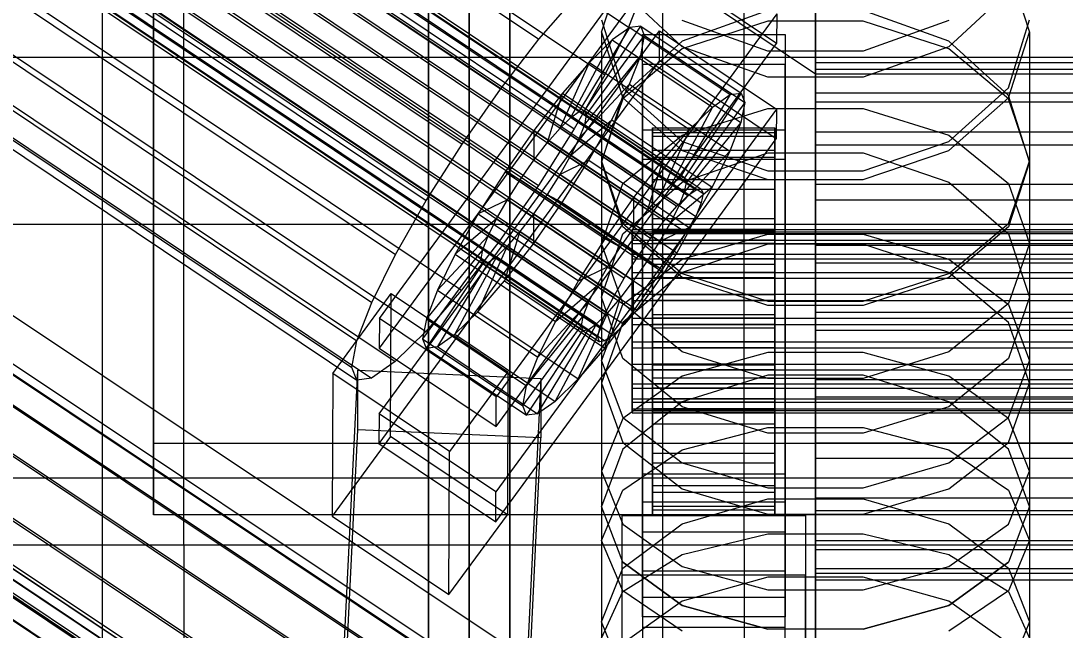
# Model space of a CAD drawing. Header units: millimetres. Extents: x -1970 to 34302, y -80068 to 6837.
# Drawn here: x -208 to -105.5, y -34598.3 to -34538.5 of the extents above; entities that cross this region are included whole.
import ezdxf

# ---------------------------------------------------------------- set-up
doc = ezdxf.new("R2010")
doc.units = ezdxf.units.MM
for name, color, linetype, lineweight in [('COTAS_O', 1, 'Continuous', 0), ('frontal_briquetadora', 7, 'Continuous', 0), ('frontal_C01', 7, 'Continuous', 0), ('frontal_C02', 7, 'Continuous', 0), ('frontal_C07', 7, 'Continuous', 0), ('frontal_mezcladora', 7, 'Continuous', 0)]:
    doc.layers.add(name, color=color, linetype=linetype, lineweight=lineweight)
doc.dimstyles.new('R19_100', dxfattribs={"dimtxt": 250, "dimasz": 150, "dimexe": 150, "dimexo": 80, "dimgap": 100, "dimtad": 1, "dimtih": 1, "dimtoh": 1, "dimdsep": 46, "dimcen": 0.09, "dimadec": 0, "dimazin": 0, "dimtfac": 1, "dimtdec": 4, "dimtofl": 0, "dimtmove": 0, "dimatfit": 3, "dimfxl": 1, "dimtolj": 1, "dimtzin": 0, "dimarcsym": 0})

# ---------------------------------------------------------------- blocks, each defined once
blk = doc.blocks.new('*D38')
at = {"layer": 'COTAS_O', "color": 0, "lineweight": -2, "transparency": 16777216}
for p, q in [((-570, -33700), (200, -33700)), ((50, -34750), (50, -33850)), ((-570, -34900), (200, -34900))]:
    blk.add_line(p, q, dxfattribs=at)
at = {"layer": 'COTAS_O', "color": 0, "transparency": 16777216}
for points in [[(25, -33850), (75, -33850), (50, -33700)], [(25, -34750), (75, -34750), (50, -34900)]]:
    blk.add_solid(points, dxfattribs=at)
at = {"layer": 'Defpoints', "color": 0, "transparency": 16777216}
for p in [(-650, -33700), (50, -33700), (-650, -34900)]:
    blk.add_point(p, dxfattribs=at)
blk = doc.blocks.new('*D39')
at = {"layer": 'COTAS_O', "color": 0, "lineweight": -2, "transparency": 16777216}
for p, q in [((-650, -34820), (-650, -34050)), ((650, -34820), (650, -34050)), ((-500, -34200), (500, -34200))]:
    blk.add_line(p, q, dxfattribs=at)
at = {"layer": 'COTAS_O', "color": 0, "transparency": 16777216}
for points in [[(-500, -34175), (-500, -34225), (-650, -34200)], [(500, -34175), (500, -34225), (650, -34200)]]:
    blk.add_solid(points, dxfattribs=at)
at = {"layer": 'Defpoints', "color": 0, "transparency": 16777216}
for p in [(650, -34200), (-650, -34900), (650, -34900)]:
    blk.add_point(p, dxfattribs=at)

msp = doc.modelspace()

# ---------------------------------------------------------------- linework, layer by layer
at = {"layer": 'frontal_briquetadora'}
for p, q in [((-164, -34454.149), (-164, -34698)), ((-160, -34698), (-160, -34454.149)), ((-160, -34478.149), (-160, -34722)), ((-160, -34727.142), (-160, -34483.291)), ((-160, -34483.291), (-160, -34715.652)), ((-160, -34722.08), (-160, -34489.719)), ((-160, -34489.719), (-160, -34716.717)), ((-168, -34713.16), (-168, -34492.29)), ((-164, -34719.288), (-164, -34492.29)), ((-160, -34719.288), (-160, -34492.29)), ((-160, -34492.29), (-160, -34713.16)), ((-168, -34497.432), (-168, -34718.302)), ((-160, -34718.302), (-160, -34497.432)), ((-195, -34580), (-195, -34530)), ((-160, -34530.029), (-160, -34544.797)), ((-160, -34530.501), (-160, -34545.247)), ((-160, -34545.697), (-160, -34530.972)), ((-151, -34539.635), (-148.92, -34533.192)), ((-111.08, -34533.192), (-109, -34539.635)), ((-143.094, -34541.066), (-148.92, -34535.648)), ((-111.08, -34535.649), (-116.906, -34541.066)), ((-195, -34537), (-195, -34587)), ((-160, -34540.768), (-160, -34536.502)), ((-160, -34538.192), (-160, -34540.768)), ((-134.674, -34537.508), (-143.094, -34540.51)), ((-116.906, -34540.51), (-125.326, -34537.508)), ((-151, -34538.419), (-148.92, -34545.1)), ((-134.673, -34541.501), (-143.093, -34538.496)), ((-134.673, -34538.552), (-143.093, -34541.275)), ((-125.327, -34538.552), (-134.673, -34538.552)), ((-116.907, -34538.496), (-125.327, -34541.501)), ((-116.907, -34541.275), (-125.327, -34538.552)), ((-111.08, -34545.1), (-109, -34538.419)), ((-151, -34539.635), (-151, -34552.363)), ((-151, -34539.635), (-148.92, -34546.078)), ((-111.08, -34546.078), (-109, -34539.635)), ((-109, -34539.635), (-109, -34552.363)), ((-143.094, -34540.51), (-148.92, -34545.844)), ((-143.093, -34541.275), (-148.92, -34546.182)), ((-134.674, -34544.034), (-143.094, -34541.066)), ((-116.906, -34541.066), (-125.326, -34544.034)), ((-111.08, -34546.182), (-116.907, -34541.275)), ((-111.08, -34545.844), (-116.906, -34540.51)), ((-125.327, -34541.501), (-134.673, -34541.501)), ((-125.326, -34544.034), (-134.674, -34544.034)), ((-160, -34544.797), (-160, -34558.872)), ((-160, -34545.247), (-160, -34559.3)), ((-148.92, -34545.1), (-143.094, -34550.353)), ((-116.906, -34550.353), (-111.08, -34545.1)), ((-160, -34559.728), (-160, -34545.697)), ((-148.92, -34545.844), (-151, -34552.363)), ((-148.92, -34546.182), (-151, -34552.301)), ((-148.92, -34546.078), (-143.093, -34551.244)), ((-116.907, -34551.244), (-111.08, -34546.078)), ((-109, -34552.363), (-111.08, -34545.844)), ((-109, -34552.301), (-111.08, -34546.182)), ((-143.093, -34549.754), (-134.673, -34547.13)), ((-134.673, -34547.13), (-125.327, -34547.13)), ((-125.327, -34547.13), (-116.907, -34549.754)), ((-148.92, -34554.481), (-143.093, -34549.754)), ((-143.094, -34550.353), (-134.674, -34553.23)), ((-125.326, -34553.23), (-116.906, -34550.353)), ((-116.907, -34549.754), (-111.08, -34554.481)), ((-143.094, -34554.358), (-134.674, -34551.493)), ((-143.093, -34551.244), (-134.673, -34554.112)), ((-134.674, -34551.493), (-125.326, -34551.493)), ((-125.327, -34554.112), (-116.907, -34551.244)), ((-125.326, -34551.493), (-116.906, -34554.358)), ((-151, -34552.301), (-151, -34565.638)), ((-151, -34552.301), (-148.92, -34558.42)), ((-148.92, -34558.731), (-151, -34552.363)), ((-111.08, -34558.42), (-109, -34552.301)), ((-109, -34552.363), (-111.08, -34558.731)), ((-109, -34552.301), (-109, -34565.638)), ((-134.674, -34553.23), (-125.326, -34553.23)), ((-151, -34560.376), (-148.92, -34554.481)), ((-148.92, -34559.44), (-143.094, -34554.358)), ((-134.673, -34554.112), (-125.327, -34554.112)), ((-116.906, -34554.358), (-111.08, -34559.44)), ((-111.08, -34554.481), (-109, -34560.376)), ((-160, -34558.872), (-160, -34572.218)), ((-148.92, -34558.42), (-143.093, -34563.327)), ((-143.094, -34563.729), (-148.92, -34558.731)), ((-116.907, -34563.327), (-111.08, -34558.42)), ((-111.08, -34558.731), (-116.906, -34563.729)), ((-160, -34559.3), (-160, -34572.623)), ((-160, -34573.027), (-160, -34559.728)), ((-151, -34565.638), (-148.92, -34559.44)), ((-143.093, -34561.918), (-134.673, -34559.449)), ((-134.673, -34559.449), (-125.327, -34559.449)), ((-125.327, -34559.449), (-116.907, -34561.918)), ((-111.08, -34559.44), (-109, -34565.638)), ((-151, -34560.376), (-151, -34574.101)), ((-148.92, -34566.271), (-151, -34560.376)), ((-134.674, -34560.448), (-143.094, -34563.217)), ((-125.326, -34560.448), (-134.674, -34560.448)), ((-116.906, -34563.217), (-125.326, -34560.448)), ((-109, -34560.376), (-111.08, -34566.271)), ((-109, -34560.376), (-109, -34574.101)), ((-148.92, -34566.366), (-143.093, -34561.918)), ((-116.907, -34561.918), (-111.08, -34566.366)), ((-143.094, -34563.217), (-148.92, -34568.125)), ((-134.674, -34566.461), (-143.094, -34563.729)), ((-143.093, -34563.327), (-134.673, -34566.05)), ((-125.327, -34566.05), (-116.907, -34563.327)), ((-116.906, -34563.729), (-125.326, -34566.461)), ((-111.08, -34568.125), (-116.906, -34563.217)), ((-148.92, -34571.679), (-151, -34565.638)), ((-109, -34565.638), (-111.08, -34571.679)), ((-151, -34571.912), (-148.92, -34566.366)), ((-143.093, -34570.998), (-148.92, -34566.271)), ((-125.326, -34566.461), (-134.674, -34566.461)), ((-134.673, -34566.05), (-125.327, -34566.05)), ((-111.08, -34566.271), (-116.907, -34570.998)), ((-111.08, -34566.366), (-109, -34571.912)), ((-148.92, -34568.125), (-151, -34574.101)), ((-109, -34574.101), (-111.08, -34568.125)), ((-134.673, -34573.621), (-143.093, -34570.998)), ((-134.673, -34571.082), (-143.093, -34573.39)), ((-125.327, -34571.082), (-134.673, -34571.082)), ((-116.907, -34570.998), (-125.327, -34573.621)), ((-116.907, -34573.39), (-125.327, -34571.082)), ((-151, -34571.912), (-151, -34586.193)), ((-151, -34571.912), (-148.92, -34577.459)), ((-143.094, -34576.409), (-148.92, -34571.679)), ((-111.08, -34571.679), (-116.906, -34576.409)), ((-111.08, -34577.459), (-109, -34571.912)), ((-109, -34571.912), (-109, -34586.193)), ((-160, -34572.218), (-160, -34584.801)), ((-160, -34572.623), (-160, -34585.182)), ((-160, -34585.562), (-160, -34573.027)), ((-151, -34574.101), (-148.92, -34579.916)), ((-143.093, -34573.39), (-148.92, -34577.548)), ((-134.674, -34573.305), (-143.094, -34575.925)), ((-125.326, -34573.305), (-134.674, -34573.305)), ((-125.327, -34573.621), (-134.673, -34573.621)), ((-116.906, -34575.925), (-125.326, -34573.305)), ((-111.08, -34577.548), (-116.907, -34573.39)), ((-111.08, -34579.916), (-109, -34574.101)), ((-143.094, -34575.925), (-148.92, -34580.562)), ((-111.08, -34580.562), (-116.906, -34575.925)), ((-134.674, -34578.991), (-143.094, -34576.409)), ((-116.906, -34576.409), (-125.326, -34578.991)), ((-148.92, -34577.548), (-151, -34582.734)), ((-148.92, -34577.459), (-143.093, -34581.907)), ((-116.907, -34581.907), (-111.08, -34577.459)), ((-109, -34582.734), (-111.08, -34577.548)), ((-143.093, -34580.641), (-134.673, -34578.443)), ((-125.326, -34578.991), (-134.674, -34578.991)), ((-134.673, -34578.443), (-125.327, -34578.443)), ((-125.327, -34578.443), (-116.907, -34580.641)), ((-195, -34587), (-195, -34580)), ((195, -34580), (-195, -34580)), ((-148.92, -34579.916), (-143.094, -34584.461)), ((-116.906, -34584.461), (-111.08, -34579.916)), ((-148.92, -34580.562), (-151, -34586.193)), ((-148.92, -34584.6), (-143.093, -34580.641)), ((-116.907, -34580.641), (-111.08, -34584.6)), ((-109, -34586.193), (-111.08, -34580.562)), ((-143.093, -34581.907), (-134.673, -34584.376)), ((-125.327, -34584.376), (-116.907, -34581.907)), ((-151, -34582.734), (-151, -34597.535)), ((-151, -34582.734), (-148.92, -34587.919)), ((-111.08, -34587.919), (-109, -34582.734)), ((-109, -34582.734), (-109, -34597.535)), ((-143.094, -34584.461), (-134.674, -34586.939)), ((-134.673, -34584.376), (-125.327, -34584.376)), ((-125.326, -34586.939), (-116.906, -34584.461)), ((-160, -34584.801), (-160, -34596.589)), ((-160, -34585.182), (-160, -34596.944)), ((-151, -34589.538), (-148.92, -34584.6)), ((-143.094, -34587.908), (-134.674, -34585.444)), ((-134.674, -34585.444), (-125.326, -34585.444)), ((-125.326, -34585.444), (-116.906, -34587.908)), ((-111.08, -34584.6), (-109, -34589.538)), ((-160, -34597.299), (-160, -34585.562)), ((-148.92, -34591.656), (-151, -34586.193)), ((-109, -34586.193), (-111.08, -34591.656)), ((195, -34587), (-195, -34587)), ((-134.674, -34586.939), (-125.326, -34586.939)), ((-148.92, -34592.262), (-143.094, -34587.908)), ((-148.92, -34587.919), (-143.093, -34592.078)), ((-116.907, -34592.078), (-111.08, -34587.919)), ((-116.906, -34587.908), (-111.08, -34592.262)), ((-151, -34589.538), (-151, -34604.666)), ((-148.92, -34594.475), (-151, -34589.538)), ((-143.093, -34590.901), (-134.673, -34588.873)), ((-134.673, -34588.873), (-125.327, -34588.873)), ((-125.327, -34588.873), (-116.907, -34590.901)), ((-109, -34589.538), (-111.08, -34594.475)), ((-109, -34589.538), (-109, -34604.666)), ((-148.92, -34594.554), (-143.093, -34590.901)), ((-143.094, -34595.915), (-148.92, -34591.656)), ((-148.92, -34591.656), (-143.094, -34595.915)), ((-116.907, -34590.901), (-111.08, -34594.554)), ((-111.08, -34591.656), (-116.906, -34595.915)), ((-116.906, -34595.915), (-111.08, -34591.656)), ((-151, -34597.535), (-148.92, -34592.262)), ((-143.093, -34592.078), (-134.673, -34594.385)), ((-125.327, -34594.385), (-116.907, -34592.078)), ((-111.08, -34592.262), (-109, -34597.535)), ((-134.674, -34593.122), (-143.094, -34595.48)), ((-125.326, -34593.122), (-134.674, -34593.122)), ((-116.906, -34595.48), (-125.326, -34593.122)), ((-151, -34599.11), (-148.92, -34594.554)), ((-143.093, -34598.435), (-148.92, -34594.475)), ((-134.673, -34594.385), (-125.327, -34594.385)), ((-111.08, -34594.475), (-116.907, -34598.435)), ((-111.08, -34594.554), (-109, -34599.11)), ((-143.094, -34595.48), (-148.92, -34599.639)), ((-111.08, -34599.639), (-116.906, -34595.48)), ((-160, -34596.589), (-160, -34607.552)), ((-134.674, -34598.232), (-143.094, -34595.915)), ((-143.094, -34595.915), (-134.674, -34598.232)), ((-116.906, -34595.915), (-125.326, -34598.232)), ((-125.326, -34598.232), (-116.906, -34595.915)), ((-160, -34596.944), (-160, -34607.881)), ((-160, -34608.209), (-160, -34597.299)), ((-148.92, -34602.634), (-151, -34597.535)), ((-109, -34597.535), (-111.08, -34602.634)), ((-125.326, -34598.232), (-134.674, -34598.232))]:
    msp.add_line(p, q, dxfattribs=at)
at = {"layer": 'frontal_C01'}
for p, q in [((-130, -34620.053), (-130, -34323.357)), ((-130, -34329.075), (-130, -34625.771)), ((-332.629, -34490.645), (-148.32, -34613.643)), ((-331.181, -34490.53), (-146.872, -34613.528)), ((-334.938, -34492.193), (-150.629, -34615.191)), ((-330.692, -34491.856), (-146.383, -34614.854)), ((-356.348, -34494.929), (-142.549, -34637.607)), ((-355.53, -34494.38), (-141.731, -34637.058)), ((-355.017, -34494.34), (-141.218, -34637.018)), ((-354.844, -34494.81), (-141.045, -34637.487)), ((-337.95, -34495.068), (-153.641, -34618.066)), ((-331.197, -34494.532), (-146.887, -34617.53)), ((-357.415, -34495.948), (-143.617, -34638.625)), ((-355.022, -34495.758), (-141.224, -34638.436)), ((-358.659, -34497.367), (-144.861, -34640.045)), ((-355.541, -34497.12), (-141.742, -34639.798)), ((-332.659, -34498.376), (-148.35, -34621.374)), ((-356.363, -34498.803), (-142.565, -34641.481)), ((-341.461, -34499.074), (-157.152, -34622.072)), ((-334.981, -34503.126), (-150.672, -34626.124)), ((-160.922, -34626.937), (-345.231, -34503.939)), ((-338.003, -34508.459), (-153.694, -34631.457)), ((-130, -34620.053), (-228.298, -34554.454)), ((-228.298, -34560.172), (-130, -34625.771))]:
    msp.add_line(p, q, dxfattribs=at)
at = {"layer": 'frontal_C02'}
for p, q in [((-130, -34258.894), (-130, -34543.716)), ((-355.53, -34411.865), (-141.731, -34555.107)), ((-355.017, -34411.796), (-141.218, -34555.037)), ((-354.844, -34412.236), (-141.045, -34555.478)), ((-356.348, -34412.441), (-142.549, -34555.682)), ((-355.022, -34413.157), (-141.224, -34556.399)), ((-357.415, -34413.483), (-143.617, -34556.724)), ((-358.659, -34414.92), (-144.861, -34558.161)), ((-355.541, -34414.496), (-141.742, -34557.737)), ((-356.363, -34416.161), (-142.565, -34559.402)), ((-332.659, -34415.648), (-148.35, -34539.132)), ((-146.196, -34559.896), (-359.995, -34416.655)), ((-341.461, -34416.844), (-157.152, -34540.328)), ((-357.434, -34418.039), (-143.635, -34561.28)), ((-361.332, -34418.568), (-147.533, -34561.81)), ((-358.68, -34420.001), (-144.881, -34563.243)), ((-334.981, -34420.346), (-150.672, -34543.83)), ((-362.578, -34420.531), (-148.779, -34563.773)), ((-363.648, -34422.409), (-149.85, -34565.651)), ((-360.017, -34421.915), (-146.218, -34565.157)), ((-160.922, -34545.224), (-345.231, -34421.74)), ((-364.471, -34424.074), (-150.672, -34567.315)), ((-361.352, -34423.65), (-147.554, -34566.891)), ((-364.989, -34425.413), (-151.191, -34568.654)), ((-362.596, -34425.087), (-148.798, -34568.329)), ((-365.168, -34426.334), (-151.369, -34569.575)), ((-363.664, -34426.129), (-149.865, -34569.37)), ((-338.003, -34425.646), (-153.694, -34549.13)), ((-364.995, -34426.774), (-151.196, -34570.016)), ((-364.482, -34426.704), (-150.683, -34569.946)), ((-349.002, -34427.142), (-164.693, -34550.626)), ((-341.52, -34431.186), (-157.211, -34554.67)), ((-352.519, -34432.681), (-168.21, -34556.165)), ((-345.291, -34436.587), (-160.982, -34560.071)), ((-355.541, -34437.981), (-171.232, -34561.465)), ((-349.061, -34441.483), (-164.752, -34564.967)), ((-357.863, -34442.68), (-173.554, -34566.164)), ((-352.572, -34445.539), (-168.263, -34569.023)), ((-359.326, -34446.457), (-175.016, -34569.941)), ((-359.83, -34449.057), (-175.521, -34572.541)), ((-355.584, -34448.479), (-171.275, -34571.963)), ((-357.893, -34450.103), (-173.584, -34573.587)), ((-359.341, -34450.3), (-175.032, -34573.784)), ((-228.298, -34477.858), (-130, -34543.716)), ((-172.809, -34567.736), (-145.277, -34530.143)), ((-145.289, -34533.066), (-172.821, -34570.659)), ((-133.821, -34540.749), (-145.289, -34533.066)), ((-157.152, -34540.328), (-153.641, -34536.272)), ((-146.887, -34535.354), (-148.35, -34539.132)), ((-133.809, -34537.827), (-161.341, -34575.42)), ((-133.809, -34537.827), (-133.821, -34540.749)), ((-130, -34822.796), (-130, -34537.975)), ((-153.199, -34547.423), (-148.226, -34539.179)), ((-152.686, -34547.354), (-147.143, -34539.032)), ((-148.35, -34539.132), (-150.672, -34543.83)), ((-148.226, -34539.179), (-149.953, -34540.394)), ((-147.143, -34539.032), (-148.226, -34539.179)), ((-148.226, -34539.179), (-138.396, -34545.765)), ((-147.143, -34539.032), (-137.313, -34545.618)), ((-146.777, -34539.962), (-147.143, -34539.032)), ((-172.847, -34577.089), (-145.315, -34539.496)), ((-160.922, -34545.224), (-157.152, -34540.328)), ((-154.017, -34547.999), (-149.953, -34540.394)), ((-152.513, -34547.794), (-146.777, -34539.962)), ((-149.953, -34540.394), (-152.207, -34542.594)), ((-149.953, -34540.394), (-140.123, -34546.98)), ((-147.155, -34541.907), (-146.777, -34539.962)), ((-147, -34542.796), (-147, -34539.873)), ((-147, -34539.873), (-133, -34539.873)), ((-147, -34585.777), (-147, -34539.873)), ((-146.777, -34539.962), (-136.948, -34546.548)), ((-145.327, -34542.418), (-145.315, -34539.496)), ((-145.315, -34539.496), (-133.847, -34547.179)), ((-133, -34539.873), (-133, -34542.796)), ((-133, -34539.873), (-133, -34585.777)), ((-161.353, -34578.342), (-133.821, -34540.749)), ((-145.327, -34542.418), (-172.859, -34580.011)), ((-152.692, -34548.715), (-147.155, -34541.907)), ((-148.249, -34544.732), (-147.155, -34541.907)), ((-147.155, -34541.907), (-137.325, -34548.492)), ((-133.859, -34550.102), (-145.327, -34542.418)), ((-155.085, -34549.041), (-152.207, -34542.594)), ((-152.207, -34542.594), (-154.833, -34545.628)), ((-152.207, -34542.594), (-142.377, -34549.179)), ((-133, -34542.796), (-147, -34542.796)), ((-147, -34542.796), (-147, -34588.7)), ((-133, -34588.7), (-133, -34542.796)), ((-130, -34543.716), (-130, -34542.622)), ((-130, -34542.622), (-130, -34543.258)), ((-130, -34542.622), (130, -34542.622)), ((-130, -34543.258), (-130, -34545.581)), ((-130, -34543.258), (130, -34543.258)), ((-150.672, -34543.83), (-153.694, -34549.13)), ((-130, -34543.716), (-130, -34828.537)), ((-130, -34543.716), (0, -34543.716)), ((-130, -34546.465), (-130, -34543.716)), ((-130, -34543.716), (130, -34543.716)), ((-164.693, -34550.626), (-160.922, -34545.224)), ((-153.21, -34550.054), (-148.249, -34544.732)), ((-149.985, -34548.247), (-148.249, -34544.732)), ((-148.249, -34544.732), (-138.419, -34551.318)), ((-154.833, -34545.628), (-157.653, -34549.29)), ((-156.329, -34550.478), (-154.833, -34545.628)), ((-154.833, -34545.628), (-145.003, -34552.214)), ((-138.396, -34545.765), (-143.369, -34554.009)), ((-137.313, -34545.618), (-142.856, -34553.939)), ((-136.948, -34546.548), (-142.683, -34554.38)), ((-140.123, -34546.98), (-138.396, -34545.765)), ((-138.396, -34545.765), (-137.313, -34545.618)), ((-136.948, -34546.548), (-137.325, -34548.492)), ((-137.313, -34545.618), (-136.948, -34546.548)), ((-130, -34545.581), (-130, -34549.432)), ((-130, -34545.581), (130, -34545.581)), ((-130, -34550.682), (-130, -34546.465)), ((-130, -34546.465), (130, -34546.465)), ((-133.847, -34547.179), (-161.379, -34584.772)), ((-154.017, -34547.999), (-153.199, -34547.423)), ((-153.199, -34547.423), (-152.686, -34547.354)), ((-143.369, -34554.009), (-153.199, -34547.423)), ((-142.856, -34553.939), (-152.686, -34547.354)), ((-152.686, -34547.354), (-152.513, -34547.794)), ((-140.123, -34546.98), (-144.188, -34554.585)), ((-142.377, -34549.179), (-140.123, -34546.98)), ((-133.847, -34547.179), (-133.859, -34550.102)), ((-155.085, -34549.041), (-154.017, -34547.999)), ((-154.033, -34551.719), (-149.985, -34548.247)), ((-144.188, -34554.585), (-154.017, -34547.999)), ((-152.513, -34547.794), (-152.692, -34548.715)), ((-142.683, -34554.38), (-152.513, -34547.794)), ((-152.246, -34552.212), (-149.985, -34548.247)), ((-149.985, -34548.247), (-140.156, -34554.833)), ((-137.325, -34548.492), (-142.862, -34555.301)), ((-137.325, -34548.492), (-138.419, -34551.318)), ((-157.653, -34549.29), (-160.474, -34553.33)), ((-157.653, -34549.29), (-157.665, -34552.213)), ((-147.823, -34555.876), (-157.653, -34549.29)), ((-153.694, -34549.13), (-157.211, -34554.67)), ((-156.329, -34550.478), (-155.085, -34549.041)), ((-145.255, -34555.626), (-155.085, -34549.041)), ((-152.692, -34548.715), (-153.21, -34550.054)), ((-142.862, -34555.301), (-152.692, -34548.715)), ((-147, -34552.148), (-147, -34549.226)), ((-147, -34549.226), (-133, -34549.226)), ((-147, -34595.13), (-147, -34549.226)), ((-146, -34559.012), (-146, -34549.018)), ((-146, -34549.018), (-146, -34549.494)), ((-146, -34549.018), (-134, -34549.018)), ((-146, -34549.836), (-146, -34549.018)), ((-146, -34559.238), (-146, -34549.494)), ((-146, -34549.494), (-146, -34551.232)), ((-146, -34549.494), (-134, -34549.494)), ((-142.377, -34549.179), (-145.255, -34555.626)), ((-145.003, -34552.214), (-142.377, -34549.179)), ((-134, -34549.494), (-134, -34549.018)), ((-134, -34549.018), (-134, -34559.012)), ((-134, -34549.018), (-134, -34549.836)), ((-134, -34551.232), (-134, -34549.494)), ((-134, -34549.494), (-134, -34559.238)), ((-133, -34549.226), (-133, -34552.148)), ((-133, -34549.226), (-133, -34595.13)), ((-130, -34549.432), (-130, -34554.549)), ((-130, -34549.432), (130, -34549.432)), ((-168.21, -34556.165), (-164.693, -34550.626)), ((-161.391, -34587.695), (-133.859, -34550.102)), ((-157.665, -34552.213), (-156.329, -34550.478)), ((-146.499, -34557.064), (-156.329, -34550.478)), ((-153.21, -34550.054), (-154.033, -34551.719)), ((-143.38, -34556.64), (-153.21, -34550.054)), ((-146, -34559.4), (-146, -34549.836)), ((-146, -34549.836), (-134, -34549.836)), ((-146, -34551.893), (-146, -34549.836)), ((-134, -34549.836), (-134, -34559.4)), ((-134, -34549.836), (-134, -34551.893)), ((-146, -34560.061), (-146, -34551.232)), ((-146, -34551.232), (-146, -34554.112)), ((-146, -34551.232), (-134, -34551.232)), ((-138.419, -34551.318), (-143.38, -34556.64)), ((-138.419, -34551.318), (-140.156, -34554.833)), ((-134, -34554.112), (-134, -34551.232)), ((-134, -34551.232), (-134, -34560.061)), ((-130, -34556.08), (-130, -34550.682)), ((-130, -34550.682), (130, -34550.682)), ((-159.001, -34554.126), (-157.665, -34552.213)), ((-157.665, -34552.213), (-147.835, -34558.798)), ((-154.033, -34551.719), (-155.103, -34553.597)), ((-155.103, -34553.597), (-152.246, -34552.212)), ((-154.877, -34556.355), (-152.246, -34552.212)), ((-144.203, -34558.305), (-154.033, -34551.719)), ((-152.246, -34552.212), (-142.416, -34558.798)), ((-147.823, -34555.876), (-145.003, -34552.214)), ((-133, -34552.148), (-147, -34552.148)), ((-147, -34552.148), (-147, -34598.053)), ((-145.003, -34552.214), (-146.499, -34557.064)), ((-146, -34560.374), (-146, -34551.893)), ((-146, -34551.893), (-134, -34551.893)), ((-146, -34555.047), (-146, -34551.893)), ((-134, -34551.893), (-134, -34560.374)), ((-134, -34551.893), (-134, -34555.047)), ((-133, -34598.053), (-133, -34552.148)), ((-160.474, -34553.33), (-163.105, -34557.474)), ((-159.001, -34554.126), (-160.474, -34553.33)), ((-160.474, -34553.33), (-150.644, -34559.916)), ((-155.103, -34553.597), (-156.35, -34555.559)), ((-145.274, -34560.182), (-155.103, -34553.597)), ((-157.211, -34554.67), (-160.982, -34560.071)), ((-160.247, -34556.089), (-159.001, -34554.126)), ((-149.171, -34560.712), (-159.001, -34554.126)), ((-146, -34561.425), (-146, -34554.112)), ((-146, -34554.112), (-146, -34557.94)), ((-146, -34554.112), (-134, -34554.112)), ((-144.188, -34554.585), (-145.255, -34555.626)), ((-143.369, -34554.009), (-144.188, -34554.585)), ((-142.856, -34553.939), (-143.369, -34554.009)), ((-142.862, -34555.301), (-142.683, -34554.38)), ((-142.683, -34554.38), (-142.856, -34553.939)), ((-134, -34557.94), (-134, -34554.112)), ((-134, -34554.112), (-134, -34561.425)), ((-130, -34554.549), (-130, -34560.583)), ((-130, -34554.549), (130, -34554.549)), ((-156.35, -34555.559), (-157.686, -34557.473)), ((-156.35, -34555.559), (-154.877, -34556.355)), ((-146.52, -34562.145), (-156.35, -34555.559)), ((-145.255, -34555.626), (-146.499, -34557.064)), ((-146, -34561.868), (-146, -34555.047)), ((-146, -34555.047), (-134, -34555.047)), ((-146, -34559.085), (-146, -34555.047)), ((-140.156, -34554.833), (-144.203, -34558.305)), ((-143.617, -34556.724), (-142.549, -34555.682)), ((-143.38, -34556.64), (-142.862, -34555.301)), ((-142.549, -34555.682), (-141.731, -34555.107)), ((-140.156, -34554.833), (-142.416, -34558.798)), ((-141.731, -34555.107), (-141.218, -34555.037)), ((-141.045, -34555.478), (-141.224, -34556.399)), ((-141.218, -34555.037), (-141.045, -34555.478)), ((-134, -34555.047), (-134, -34561.868)), ((-134, -34555.047), (-134, -34559.085)), ((-171.232, -34561.465), (-168.21, -34556.165)), ((-160.247, -34556.089), (-163.105, -34557.474)), ((-161.318, -34557.967), (-160.247, -34556.089)), ((-150.417, -34562.675), (-160.247, -34556.089)), ((-157.698, -34560.396), (-154.877, -34556.355)), ((-154.877, -34556.355), (-145.047, -34562.941)), ((-150.644, -34559.916), (-147.823, -34555.876)), ((-147.835, -34558.798), (-147.823, -34555.876)), ((-144.861, -34558.161), (-143.617, -34556.724)), ((-144.203, -34558.305), (-143.38, -34556.64)), ((-141.224, -34556.399), (-141.742, -34557.737)), ((-130, -34562.29), (-130, -34556.08)), ((-130, -34556.08), (130, -34556.08)), ((-163.105, -34557.474), (-165.365, -34561.438)), ((-163.105, -34557.474), (-153.275, -34564.06)), ((-157.686, -34557.473), (-159.022, -34559.208)), ((-157.686, -34557.473), (-157.698, -34560.396)), ((-147.856, -34564.059), (-157.686, -34557.473)), ((-146.499, -34557.064), (-147.835, -34558.798)), ((-141.742, -34557.737), (-142.565, -34559.402)), ((-161.318, -34557.967), (-165.365, -34561.438)), ((-162.14, -34559.632), (-161.318, -34557.967)), ((-151.488, -34564.553), (-161.318, -34557.967)), ((-147.835, -34558.798), (-149.171, -34560.712)), ((-146.196, -34559.896), (-144.861, -34558.161)), ((-146, -34563.238), (-146, -34557.94)), ((-146, -34557.94), (-146, -34562.454)), ((-146, -34557.94), (-134, -34557.94)), ((-145.274, -34560.182), (-144.203, -34558.305)), ((-142.416, -34558.798), (-145.274, -34560.182)), ((-142.416, -34558.798), (-145.047, -34562.941)), ((-134, -34562.454), (-134, -34557.94)), ((-134, -34557.94), (-134, -34563.238)), ((-162.14, -34559.632), (-167.102, -34564.953)), ((-162.659, -34560.971), (-162.14, -34559.632)), ((-152.311, -34566.218), (-162.14, -34559.632)), ((-159.022, -34559.208), (-160.518, -34564.058)), ((-159.022, -34559.208), (-160.266, -34560.645)), ((-149.192, -34565.794), (-159.022, -34559.208)), ((-148, -34559.4), (-148, -34559.012)), ((-148, -34559.012), (-148, -34559.238)), ((-148, -34559.012), (148, -34559.012)), ((-148, -34559.238), (-148, -34560.061)), ((-148, -34559.238), (148, -34559.238)), ((-148, -34560.374), (-148, -34559.4)), ((-148, -34559.4), (148, -34559.4)), ((-147.533, -34561.81), (-146.196, -34559.896)), ((-146, -34559.238), (-146, -34559.012)), ((-134, -34559.012), (-146, -34559.012)), ((-146, -34559.012), (-146, -34559.4)), ((-146, -34563.781), (-146, -34559.085)), ((-146, -34559.085), (-134, -34559.085)), ((-146, -34563.731), (-146, -34559.085)), ((-146, -34560.061), (-146, -34559.238)), ((-134, -34559.238), (-146, -34559.238)), ((-134, -34559.4), (-146, -34559.4)), ((-146, -34559.4), (-146, -34560.374)), ((-142.565, -34559.402), (-143.635, -34561.28)), ((-134, -34559.012), (-134, -34559.238)), ((-134, -34559.4), (-134, -34559.012)), ((-134, -34559.085), (-134, -34563.781)), ((-134, -34559.085), (-134, -34563.731)), ((-134, -34559.238), (-134, -34560.061)), ((-134, -34560.374), (-134, -34559.4)), ((-160.982, -34560.071), (-164.752, -34564.967)), ((-160.266, -34560.645), (-163.144, -34567.092)), ((-160.266, -34560.645), (-161.333, -34561.687)), ((-160.518, -34564.058), (-157.698, -34560.396)), ((-150.436, -34567.231), (-160.266, -34560.645)), ((-157.698, -34560.396), (-147.868, -34566.982)), ((-153.275, -34564.06), (-150.644, -34559.916)), ((-150.644, -34559.916), (-149.171, -34560.712)), ((-149.171, -34560.712), (-150.417, -34562.675)), ((-148, -34560.061), (-148, -34561.425)), ((-148, -34560.061), (148, -34560.061)), ((-148, -34561.868), (-148, -34560.374)), ((-148, -34560.374), (148, -34560.374)), ((-146.52, -34562.145), (-145.274, -34560.182)), ((-146, -34561.425), (-146, -34560.061)), ((-134, -34560.061), (-146, -34560.061)), ((-134, -34560.374), (-146, -34560.374)), ((-146, -34560.374), (-146, -34561.868)), ((-134, -34560.061), (-134, -34561.425)), ((-134, -34561.868), (-134, -34560.374)), ((-130, -34560.583), (-130, -34567.123)), ((130, -34560.583), (-130, -34560.583)), ((-173.554, -34566.164), (-171.232, -34561.465)), ((-162.837, -34561.892), (-168.573, -34569.723)), ((-162.659, -34560.971), (-168.196, -34567.779)), ((-165.365, -34561.438), (-167.102, -34564.953)), ((-161.333, -34561.687), (-165.397, -34569.292)), ((-165.365, -34561.438), (-155.535, -34568.024)), ((-162.837, -34561.892), (-162.659, -34560.971)), ((-162.664, -34562.332), (-162.837, -34561.892)), ((-153.008, -34568.477), (-162.837, -34561.892)), ((-152.829, -34567.556), (-162.659, -34560.971)), ((-161.333, -34561.687), (-162.151, -34562.262)), ((-151.503, -34568.273), (-161.333, -34561.687)), ((-148.779, -34563.773), (-147.533, -34561.81)), ((-148, -34561.425), (-148, -34563.238)), ((-148, -34561.425), (148, -34561.425)), ((-148, -34563.781), (-148, -34561.868)), ((-148, -34561.868), (148, -34561.868)), ((-146, -34563.238), (-146, -34561.425)), ((-134, -34561.425), (-146, -34561.425)), ((-134, -34561.868), (-146, -34561.868)), ((-146, -34561.868), (-146, -34563.781)), ((-143.635, -34561.28), (-144.881, -34563.243)), ((-134, -34561.425), (-134, -34563.238)), ((-134, -34563.781), (-134, -34561.868)), ((-162.664, -34562.332), (-168.208, -34570.654)), ((-162.151, -34562.262), (-167.125, -34570.506)), ((-162.151, -34562.262), (-162.664, -34562.332)), ((-152.835, -34568.918), (-162.664, -34562.332)), ((-152.321, -34568.848), (-162.151, -34562.262)), ((-153.275, -34564.06), (-150.417, -34562.675)), ((-150.417, -34562.675), (-151.488, -34564.553)), ((-145.047, -34562.941), (-147.868, -34566.982)), ((-147.856, -34564.059), (-146.52, -34562.145)), ((-145.047, -34562.941), (-146.52, -34562.145)), ((-146, -34562.454), (-146, -34565.376)), ((-134, -34562.454), (-146, -34562.454)), ((-146, -34562.454), (-146, -34567.346)), ((-134, -34565.376), (-134, -34562.454)), ((-134, -34567.346), (-134, -34562.454)), ((-130, -34568.89), (-130, -34562.29)), ((-130, -34562.29), (130, -34562.29)), ((-149.85, -34565.651), (-148.779, -34563.773)), ((-148, -34563.238), (-148, -34565.376)), ((-148, -34563.238), (148, -34563.238)), ((-148, -34565.981), (-148, -34563.781)), ((-148, -34563.781), (148, -34563.781)), ((-144.881, -34563.243), (-146.218, -34565.157)), ((-146, -34565.376), (-146, -34563.238)), ((-134, -34563.238), (-146, -34563.238)), ((-146, -34565.981), (-146, -34563.731)), ((-146, -34563.731), (-134, -34563.731)), ((-146, -34568.668), (-146, -34563.731)), ((-134, -34563.781), (-146, -34563.781)), ((-146, -34563.781), (-146, -34565.981)), ((-134, -34563.238), (-134, -34565.376)), ((-134, -34563.731), (-134, -34565.981)), ((-134, -34563.731), (-134, -34568.668)), ((-134, -34565.981), (-134, -34563.781)), ((-164.752, -34564.967), (-168.263, -34569.023)), ((-167.102, -34564.953), (-168.196, -34567.779)), ((-167.102, -34564.953), (-157.272, -34571.539)), ((-163.144, -34567.092), (-160.518, -34564.058)), ((-160.518, -34564.058), (-150.688, -34570.644)), ((-155.535, -34568.024), (-153.275, -34564.06)), ((-155.535, -34568.024), (-151.488, -34564.553)), ((-151.488, -34564.553), (-152.311, -34566.218)), ((-149.192, -34565.794), (-147.856, -34564.059)), ((-147.868, -34566.982), (-147.856, -34564.059)), ((-177.394, -34573.125), (-171.658, -34565.293)), ((-171.715, -34579.322), (-171.658, -34565.293)), ((-171.658, -34565.293), (-160.19, -34572.976)), ((-150.688, -34570.644), (-149.192, -34565.794)), ((-150.672, -34567.315), (-149.85, -34565.651)), ((-150.436, -34567.231), (-149.192, -34565.794)), ((-148, -34565.376), (-148, -34567.694)), ((148, -34565.376), (-148, -34565.376)), ((-148, -34568.32), (-148, -34565.981)), ((-148, -34565.981), (148, -34565.981)), ((-146.218, -34565.157), (-147.554, -34566.891)), ((-146, -34565.376), (-134, -34565.376)), ((-146, -34567.694), (-146, -34565.376)), ((-134, -34565.981), (-146, -34565.981)), ((-146, -34565.981), (-146, -34568.32)), ((-134, -34565.376), (-134, -34567.694)), ((-134, -34568.32), (-134, -34565.981)), ((-175.016, -34569.941), (-173.554, -34566.164)), ((-157.272, -34571.539), (-152.311, -34566.218)), ((-152.311, -34566.218), (-152.829, -34567.556)), ((-147.868, -34566.982), (-150.688, -34570.644)), ((-147.554, -34566.891), (-148.798, -34568.329)), ((-172.809, -34567.736), (-172.821, -34570.659)), ((-161.341, -34575.42), (-172.809, -34567.736)), ((-168.196, -34567.779), (-168.573, -34569.723)), ((-168.196, -34567.779), (-158.366, -34574.365)), ((-165.397, -34569.292), (-163.144, -34567.092)), ((-163.144, -34567.092), (-153.314, -34573.678)), ((-158.366, -34574.365), (-152.829, -34567.556)), ((-157.272, -34571.539), (-155.535, -34568.024)), ((-153.314, -34573.678), (-150.436, -34567.231)), ((-152.829, -34567.556), (-153.008, -34568.477)), ((-151.503, -34568.273), (-150.436, -34567.231)), ((-151.191, -34568.654), (-150.672, -34567.315)), ((-148, -34567.694), (-148, -34570.032)), ((-148, -34567.694), (148, -34567.694)), ((-146, -34567.694), (-146, -34567.346)), ((-146, -34567.346), (-146, -34572.283)), ((-146, -34567.346), (-134, -34567.346)), ((-146, -34570.032), (-146, -34567.694)), ((-134, -34567.694), (-146, -34567.694)), ((-134, -34572.283), (-134, -34567.346)), ((-134, -34567.346), (-134, -34567.694)), ((-134, -34567.694), (-134, -34570.032)), ((-130, -34567.123), (-130, -34573.723)), ((-130, -34567.123), (130, -34567.123)), ((-168.263, -34569.023), (-171.275, -34571.963)), ((-158.743, -34576.309), (-153.008, -34568.477)), ((-158.378, -34577.239), (-152.835, -34568.918)), ((-157.295, -34577.092), (-152.321, -34568.848)), ((-155.567, -34575.877), (-151.503, -34568.273)), ((-153.008, -34568.477), (-152.835, -34568.918)), ((-152.835, -34568.918), (-152.321, -34568.848)), ((-152.321, -34568.848), (-151.503, -34568.273)), ((-151.369, -34569.575), (-151.191, -34568.654)), ((-148.798, -34568.329), (-149.865, -34569.37)), ((-148, -34570.637), (-148, -34568.32)), ((-148, -34568.32), (148, -34568.32)), ((-146, -34568.32), (-146, -34568.668)), ((-134, -34568.32), (-146, -34568.32)), ((-146, -34568.32), (-146, -34570.637)), ((-146, -34568.668), (-134, -34568.668)), ((-146, -34573.56), (-146, -34568.668)), ((-134, -34568.668), (-134, -34568.32)), ((-134, -34570.637), (-134, -34568.32)), ((-134, -34568.668), (-134, -34573.56)), ((-130, -34575.43), (-130, -34568.89)), ((-130, -34568.89), (130, -34568.89)), ((-175.521, -34572.541), (-175.016, -34569.941)), ((-168.573, -34569.723), (-168.208, -34570.654)), ((-168.573, -34569.723), (-158.743, -34576.309)), ((-167.125, -34570.506), (-165.397, -34569.292)), ((-165.397, -34569.292), (-155.567, -34575.877)), ((-151.196, -34570.016), (-151.369, -34569.575)), ((-150.683, -34569.946), (-151.196, -34570.016)), ((-149.865, -34569.37), (-150.683, -34569.946)), ((-148, -34570.032), (-148, -34572.233)), ((-148, -34570.032), (148, -34570.032)), ((-146, -34572.233), (-146, -34570.032)), ((-146, -34570.032), (-146, -34572.283)), ((-134, -34570.032), (-146, -34570.032)), ((-134, -34572.283), (-134, -34570.032)), ((-134, -34570.032), (-134, -34572.233)), ((-172.821, -34570.659), (-161.353, -34578.342)), ((-168.208, -34570.654), (-167.125, -34570.506)), ((-168.208, -34570.654), (-158.378, -34577.239)), ((-167.125, -34570.506), (-157.295, -34577.092)), ((-150.688, -34570.644), (-153.314, -34573.678)), ((-148, -34572.775), (-148, -34570.637)), ((-148, -34570.637), (148, -34570.637)), ((-146, -34570.637), (-146, -34573.56)), ((-134, -34570.637), (-146, -34570.637)), ((-146, -34570.637), (-146, -34572.775)), ((-134, -34573.56), (-134, -34570.637)), ((-134, -34572.775), (-134, -34570.637)), ((-171.275, -34571.963), (-173.584, -34573.587)), ((-158.366, -34574.365), (-157.272, -34571.539)), ((-177.811, -34632.206), (-174.943, -34572.829)), ((-177.394, -34573.125), (-177.451, -34587.154)), ((-165.926, -34580.808), (-177.394, -34573.125)), ((-175.032, -34573.784), (-175.521, -34572.541)), ((-174.943, -34578.675), (-174.943, -34572.829)), ((-174.943, -34572.829), (-156.962, -34573.623)), ((-160.19, -34572.976), (-165.926, -34580.808)), ((-160.19, -34572.976), (-160.247, -34587.005)), ((-148, -34572.233), (-148, -34574.145)), ((-148, -34572.233), (148, -34572.233)), ((-148, -34574.588), (-148, -34572.775)), ((-148, -34572.775), (148, -34572.775)), ((-146, -34574.145), (-146, -34572.233)), ((-146, -34572.233), (-146, -34576.928)), ((-134, -34572.233), (-146, -34572.233)), ((-146, -34572.283), (-146, -34576.928)), ((-146, -34572.283), (-134, -34572.283)), ((-146, -34572.775), (-146, -34578.073)), ((-134, -34572.775), (-146, -34572.775)), ((-146, -34572.775), (-146, -34574.588)), ((-134, -34576.928), (-134, -34572.233)), ((-134, -34572.233), (-134, -34574.145)), ((-134, -34576.928), (-134, -34572.283)), ((-134, -34578.073), (-134, -34572.775)), ((-134, -34574.588), (-134, -34572.775)), ((-173.584, -34573.587), (-175.032, -34573.784)), ((-156.962, -34573.623), (-159.83, -34633)), ((-156.962, -34573.623), (-156.962, -34579.469)), ((-153.314, -34573.678), (-155.567, -34575.877)), ((-148, -34574.145), (-148, -34575.64)), ((-148, -34574.145), (148, -34574.145)), ((-146, -34573.56), (-134, -34573.56)), ((-146, -34578.073), (-146, -34573.56)), ((-146, -34575.64), (-146, -34574.145)), ((-146, -34574.145), (-146, -34580.966)), ((-134, -34574.145), (-146, -34574.145)), ((-134, -34573.56), (-134, -34578.073)), ((-134, -34580.966), (-134, -34574.145)), ((-134, -34574.145), (-134, -34575.64)), ((-130, -34573.723), (-130, -34579.934)), ((-130, -34573.723), (130, -34573.723)), ((-158.743, -34576.309), (-158.366, -34574.365)), ((-148, -34575.953), (-148, -34574.588)), ((-148, -34574.588), (148, -34574.588)), ((-146, -34574.588), (-146, -34581.901)), ((-134, -34574.588), (-146, -34574.588)), ((-146, -34574.588), (-146, -34575.953)), ((-134, -34581.901), (-134, -34574.588)), ((-134, -34575.953), (-134, -34574.588)), ((-161.353, -34578.342), (-161.341, -34575.42)), ((-155.567, -34575.877), (-157.295, -34577.092)), ((-148, -34575.64), (-148, -34576.614)), ((-148, -34575.64), (148, -34575.64)), ((-148, -34576.776), (-148, -34575.953)), ((-148, -34575.953), (148, -34575.953)), ((-146, -34576.614), (-146, -34575.64)), ((-146, -34575.64), (-146, -34584.121)), ((-134, -34575.64), (-146, -34575.64)), ((-146, -34575.953), (-146, -34584.782)), ((-134, -34575.953), (-146, -34575.953)), ((-146, -34575.953), (-146, -34576.776)), ((-134, -34584.121), (-134, -34575.64)), ((-134, -34575.64), (-134, -34576.614)), ((-134, -34584.782), (-134, -34575.953)), ((-134, -34576.776), (-134, -34575.953)), ((-130, -34581.464), (-130, -34575.43)), ((-130, -34575.43), (130, -34575.43)), ((-172.847, -34577.089), (-172.859, -34580.011)), ((-161.379, -34584.772), (-172.847, -34577.089)), ((-158.378, -34577.239), (-158.743, -34576.309)), ((-157.295, -34577.092), (-158.378, -34577.239)), ((-148, -34576.614), (-148, -34577.001)), ((-148, -34576.614), (148, -34576.614)), ((-148, -34577.001), (-148, -34576.776)), ((-148, -34576.776), (148, -34576.776)), ((-148, -34577.001), (148, -34577.001)), ((-146, -34577.001), (-146, -34576.614)), ((-146, -34576.614), (-146, -34586.177)), ((-134, -34576.614), (-146, -34576.614)), ((-146, -34576.776), (-146, -34586.519)), ((-134, -34576.776), (-146, -34576.776)), ((-146, -34576.776), (-146, -34577.001)), ((-146, -34576.928), (-146, -34580.966)), ((-146, -34576.928), (-134, -34576.928)), ((-146, -34577.001), (-146, -34586.995)), ((-134, -34577.001), (-146, -34577.001)), ((-134, -34586.177), (-134, -34576.614)), ((-134, -34576.614), (-134, -34577.001)), ((-134, -34586.519), (-134, -34576.776)), ((-134, -34577.001), (-134, -34576.776)), ((-134, -34580.966), (-134, -34576.928)), ((-134, -34586.995), (-134, -34577.001)), ((-146, -34578.073), (-134, -34578.073)), ((-146, -34581.901), (-146, -34578.073)), ((-134, -34578.073), (-134, -34581.901)), ((-177.811, -34638.052), (-174.943, -34578.675)), ((-171.715, -34579.322), (-177.451, -34587.154)), ((-156.962, -34579.469), (-174.943, -34578.675)), ((-160.247, -34587.005), (-171.715, -34579.322)), ((-172.859, -34580.011), (-161.391, -34587.695)), ((-159.83, -34638.846), (-156.962, -34579.469)), ((-130, -34579.934), (-130, -34585.331)), ((-130, -34579.934), (130, -34579.934)), ((-165.983, -34594.837), (-165.926, -34580.808)), ((-146, -34580.966), (-146, -34584.121)), ((-146, -34580.966), (-134, -34580.966)), ((-134, -34584.121), (-134, -34580.966)), ((-146, -34581.901), (-134, -34581.901)), ((-146, -34584.782), (-146, -34581.901)), ((-134, -34581.901), (-134, -34584.782)), ((-130, -34586.581), (-130, -34581.464)), ((-130, -34581.464), (130, -34581.464)), ((-147, -34597.017), (-147, -34582.988)), ((-147, -34582.988), (-133, -34582.988)), ((-147, -34592.551), (-147, -34582.988)), ((-133, -34582.988), (-133, -34597.017)), ((-133, -34582.988), (-133, -34592.551)), ((-146, -34584.121), (-146, -34586.177)), ((-146, -34584.121), (-134, -34584.121)), ((-134, -34586.177), (-134, -34584.121)), ((-161.391, -34587.695), (-161.379, -34584.772)), ((-146, -34584.782), (-134, -34584.782)), ((-146, -34586.519), (-146, -34584.782)), ((-134, -34584.782), (-134, -34586.519)), ((-130, -34585.331), (-130, -34589.549)), ((-130, -34585.331), (130, -34585.331)), ((-133, -34585.777), (-147, -34585.777)), ((-147, -34585.777), (-147, -34588.7)), ((-146, -34586.177), (-146, -34586.995)), ((-146, -34586.177), (-134, -34586.177)), ((-146, -34586.519), (-134, -34586.519)), ((-146, -34586.995), (-146, -34586.519)), ((-134, -34586.995), (-134, -34586.177)), ((-134, -34586.519), (-134, -34586.995)), ((-133, -34588.7), (-133, -34585.777)), ((-177.451, -34587.154), (-165.983, -34594.837)), ((-165.983, -34594.837), (-160.247, -34587.005)), ((-149, -34592.925), (-149, -34587.08)), ((-149, -34587.08), (-131, -34587.08)), ((-149, -34632.601), (-149, -34587.08)), ((-146, -34586.995), (-134, -34586.995)), ((-131, -34587.08), (-131, -34592.925)), ((-131, -34587.08), (-131, -34632.601)), ((-130, -34590.432), (-130, -34586.581)), ((-130, -34586.581), (130, -34586.581)), ((-147, -34588.7), (-133, -34588.7)), ((-130, -34589.549), (-130, -34592.298)), ((-130, -34589.549), (130, -34589.549)), ((-130, -34592.755), (-130, -34590.432)), ((-130, -34590.432), (130, -34590.432)), ((-133, -34592.551), (-147, -34592.551)), ((-147, -34592.551), (-147, -34606.58)), ((-133, -34606.58), (-133, -34592.551)), ((-130, -34592.298), (-130, -34593.391)), ((-130, -34592.298), (130, -34592.298)), ((-131, -34592.925), (-149, -34592.925)), ((-149, -34638.447), (-149, -34592.925)), ((-131, -34638.447), (-131, -34592.925)), ((-130, -34593.391), (-130, -34592.755)), ((-130, -34592.755), (130, -34592.755)), ((-130, -34593.391), (130, -34593.391)), ((-133, -34595.13), (-147, -34595.13)), ((-147, -34595.13), (-147, -34598.053)), ((-133, -34598.053), (-133, -34595.13)), ((-133, -34597.017), (-147, -34597.017)), ((-147, -34597.017), (-147, -34606.58)), ((-133, -34606.58), (-133, -34597.017)), ((-147, -34598.053), (-133, -34598.053))]:
    msp.add_line(p, q, dxfattribs=at)
at = {"layer": 'frontal_C07'}
for p, q in [((-300, -34558.497), (300, -34558.497)), ((300, -34583.416), (-300, -34583.416))]:
    msp.add_line(p, q, dxfattribs=at)
at = {"layer": 'frontal_mezcladora'}
for p, q in [((-200, -34590), (-200, -34525.346)), ((-192, -34590), (-192, -34525.346)), ((-145, -34590), (-145, -34525.346)), ((-137, -34590), (-137, -34525.346)), ((-420, -34542.102), (240, -34542.102)), ((240, -34590), (-420, -34590)), ((-200, -34654.654), (-200, -34590)), ((-192, -34590), (-200, -34590)), ((-192, -34590), (-192, -34654.654)), ((-145, -34654.654), (-145, -34590)), ((-137, -34590), (-145, -34590)), ((-137, -34590), (-137, -34654.654))]:
    msp.add_line(p, q, dxfattribs=at)

# ---------------------------------------------------------------- dimensions: what is measured, and where the dimension line sits
at = {"layer": 'COTAS_O'}
for p2, distance, picture, middle in [((-650, -33700), -700, '*D38', (50, -34300)), ((650, -34900), 700, '*D39', (0, -34200))]:
    dim = msp.add_aligned_dim(p1=(-650, -34900), p2=p2, distance=distance, text='<> O', dimstyle='R19_100', dxfattribs=at)
    dim.commit()
    dim.dimension.update_dxf_attribs({"geometry": picture, "text_midpoint": middle})

doc.saveas('drawing.dxf')
